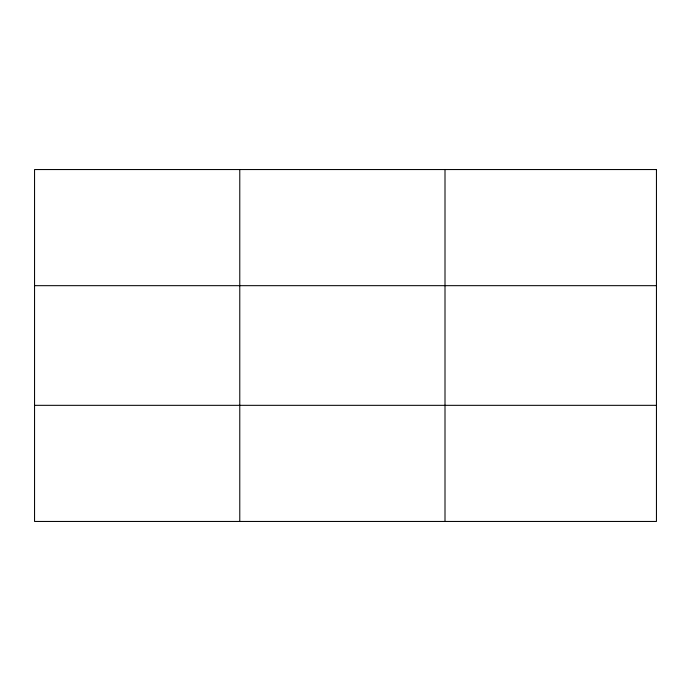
<?xml version="1.0" encoding="UTF-8"?>
<svg xmlns="http://www.w3.org/2000/svg" width="691" height="691" viewBox="0 0 691 691"><rect width="100%" height="100%" fill="white"/><g stroke="black" fill="none" stroke-linecap="round" stroke-linejoin="round"><path stroke-width="1.04" d="M239.777 521.455L239.777 169.545M445.004 521.455L445.004 169.545M34.55 285.677L656.45 285.677M34.55 405.323L656.45 405.323M656.45 169.545L656.45 521.455L34.55 521.455L34.55 169.545L656.45 169.545"/></g></svg>
